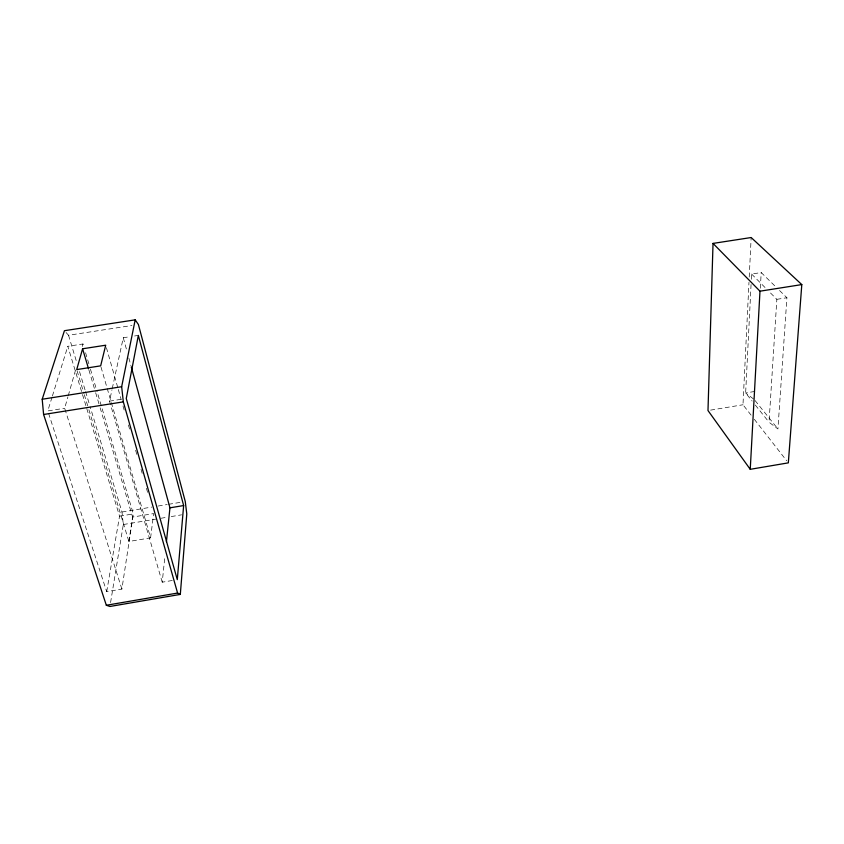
<?xml version="1.0" encoding="UTF-8"?>
<svg xmlns="http://www.w3.org/2000/svg" width="844" height="844" viewBox="0 0 844 844"><rect width="100%" height="100%" fill="white"/><g stroke="black" fill="none" stroke-linecap="round" stroke-linejoin="round"><path stroke-width="0.63" stroke-dasharray="4.22 3.17" d="M751.086 415.132L742.984 404.761L748.976 282.307M749.229 277.032L751.16 237.533M751.065 284.502L745.642 392.956L752.099 401.037M751.329 279.28L751.593 274.047L761.193 272.549L775.889 286.939M760.338 288.226L761.193 272.549M779.561 290.536L786.914 297.732L777.925 428.952L769.042 422.232L776.849 299.325L768.726 291.201M172.271 580.493L162.227 582.202L164.939 556.112M150.601 537.85L153.629 513.585L132.613 517.066L128.889 541.489L150.601 537.85L101.027 367.119M48.593 413.412L106.703 591.665L121.884 589.08L133.32 513.901L96.775 390.529M110.575 602.563L123.319 524.525L121.979 512.013L90.139 406.713M106.703 591.665L119.542 516.18L67.805 346.304L82.976 343.962L83.725 346.473M162.227 582.202L109.52 401.153L111.988 389.738M112.263 388.462L123.277 337.737L129.554 336.767M121.884 589.08L64.671 408.253L67.9 396.902M68.258 395.646L75.443 370.432M82.258 346.483L82.976 343.962M52.022 397.25L47.781 410.922L64.671 408.253M52.402 396.005L67.805 346.304M123.319 524.525L155.697 519.144M160.877 518.279L166.057 517.414M171.237 516.56L181.597 514.829M754.684 391.468L745.642 392.956L754.241 399.518M710.585 410.121L742.984 404.761M121.979 512.013L151.688 507.096M158.144 506.031L167.186 504.533M168.483 504.322L181.397 502.18M119.542 516.18L133.32 513.901M109.52 401.153L121.114 399.317M776.849 299.325L786.914 297.732M134.576 335.986L138.342 335.406M66.075 332.525L68.533 335.258L131.938 325.51M751.593 274.047L765.118 287.593M755.053 400.531L777.925 428.952M755.327 405.067L769.042 422.232M754.325 419.289L786.703 460.782M68.533 335.258L76.867 362.836M79.526 371.613L85.212 390.413M85.592 391.669L89.759 405.458M77.089 370.843L83.946 393.431M84.326 394.686L88.514 408.485M88.894 409.741L128.889 541.489M88.947 370.126L95.288 391.479M95.657 392.734L99.771 406.555M100.141 407.81L132.613 517.066M85.582 352.771L88.947 364.102M90.435 369.134L96.406 389.274M106.428 347.739L117.96 388.251M118.318 389.517L121.209 399.645M123.002 405.975L124.448 411.039M128.415 424.965L129.849 430.029M135.62 450.285L137.055 455.349M141.022 469.275L142.467 474.339M146.423 488.265L147.869 493.329M123.277 337.737L127.106 351.695M128.847 358.046L130.936 365.663"/><path stroke-width="1.27" d="M713.032 243.41L707.989 410.543L750.242 469.317L788.328 462.86L801.8 284.586L751.16 237.533L713.032 243.41L759.98 291.191L750.242 469.317M180.31 594.408L186.788 513.975L185.269 501.536L138.405 324.518L135.198 319.844L64.439 330.7L42.2 399.244L43.603 414.499L106.333 605.264L109.942 606.467L180.31 594.408L177.588 593.058L106.333 605.264M183.644 505.556L177.293 579.638L126.262 398.495L138.342 335.406L183.644 505.556L169.95 507.824L166.426 541.753M177.588 593.058L123.329 401.86L121.663 386.721L135.198 319.844M82.596 348.783L76.709 369.588L100.658 365.853L105.711 345.207L82.596 348.783L88.567 368.87M42.2 399.244L121.663 386.721M759.98 291.191L801.8 284.586M43.603 414.499L123.329 401.86M131.284 366.929L169.95 507.824"/></g></svg>
